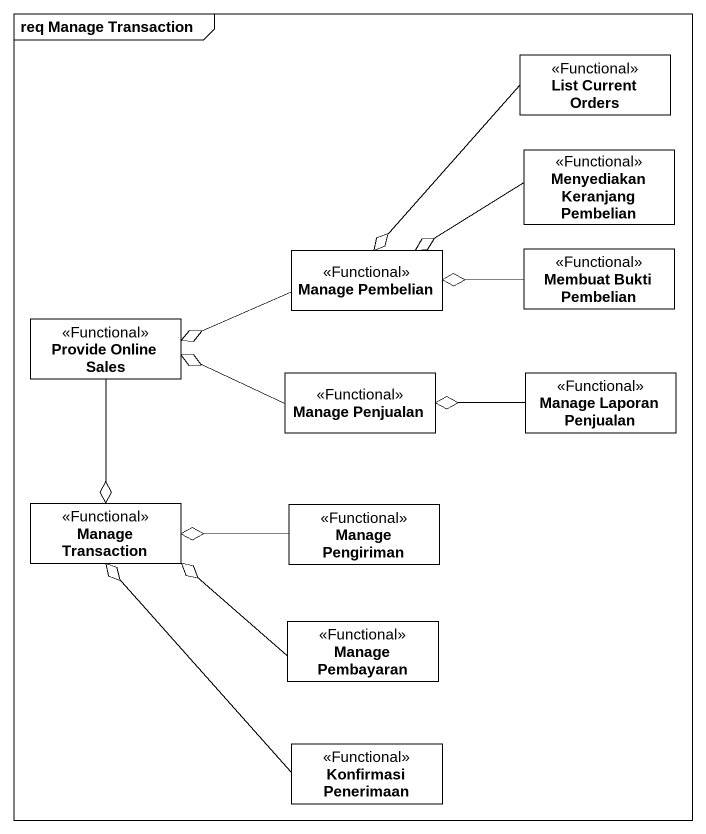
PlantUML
@startuml
mainframe req Manage Transaction
hide circle
hide empty members
class "List Current Orders" as List_Current_Orders <<Functional>>
class "Menyediakan Keranjang Pembelian" as Menyediakan_Keranjang <<Functional>>
class "Manage Pembelian" as Manage_Pembelian <<Functional>>
class "Membuat Bukti Pembelian" as Membuat_Bukti_Pembelian <<Functional>>
class "Provide Online Sales" as Provide_Online_Sales <<Functional>>
class "Manage Penjualan" as Manage_Penjualan <<Functional>>
class "Manage Laporan Penjualan" as Manage_Laporan_Penjualan <<Functional>>
class "Manage Transaction" as Manage_Transaction <<Functional>>
class "Manage Pengiriman" as Manage_Pengiriman <<Functional>>
class "Manage Pembayaran" as Manage_Pembayaran <<Functional>>
class "Konfirmasi Penerimaan" as Konfirmasi_Penerimaan <<Functional>>
List_Current_Orders --o Manage_Pembelian
Menyediakan_Keranjang -left-o Manage_Pembelian
Manage_Pembelian -left-o Provide_Online_Sales
Membuat_Bukti_Pembelian -left-o Manage_Pembelian
Provide_Online_Sales --o Manage_Transaction
Manage_Penjualan -left-o Provide_Online_Sales
Manage_Laporan_Penjualan -left-o Manage_Penjualan
Manage_Pengiriman -left-o Manage_Transaction
Manage_Pembayaran -left-o Manage_Transaction
Konfirmasi_Penerimaan -up-o Manage_Transaction
@enduml
